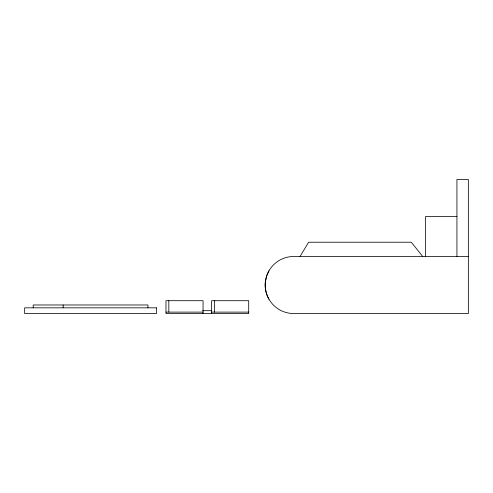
<?xml version="1.0" encoding="UTF-8"?>
<svg xmlns="http://www.w3.org/2000/svg" width="493" height="493" viewBox="0 0 493 493"><rect width="100%" height="100%" fill="white"/><g stroke="black" fill="none" stroke-linecap="round" stroke-linejoin="round"><path stroke-width="0.74" d="M265.351 282.039C264.698 287.98 266.023 294.099 268.999 299.276M265.37 281.879L266.695 275.84L268.999 270.749M265.314 282.39L265.727 279.445M300.046 256.483L308.606 242.223L411.298 242.223L422.711 256.483M456.937 216.55L425.564 216.55L425.564 256.483M468.35 256.483L293.705 256.483A28.526 28.526 0 0 0 265.179 285.009A28.526 28.526 0 0 0 293.705 313.536L468.35 313.536L468.35 179.464L456.937 179.464L456.937 256.483M202.678 310.682L211.805 310.682M165.975 312.112L203.054 312.112M211.614 312.112L248.7 312.112M265.425 288.719L265.727 290.574M214.467 300.699L214.467 312.112M211.614 313.536L211.614 300.699L248.7 300.699L248.7 313.536L165.975 313.536L165.975 300.699L203.054 300.699L203.054 313.536M168.828 300.699L168.828 312.112M147.949 307.829L147.949 304.976L33.21 304.976L33.21 307.829M63.159 304.976L63.159 307.829M156.503 307.829L24.65 307.829L24.65 313.536L156.503 313.536L156.503 307.829"/></g></svg>
